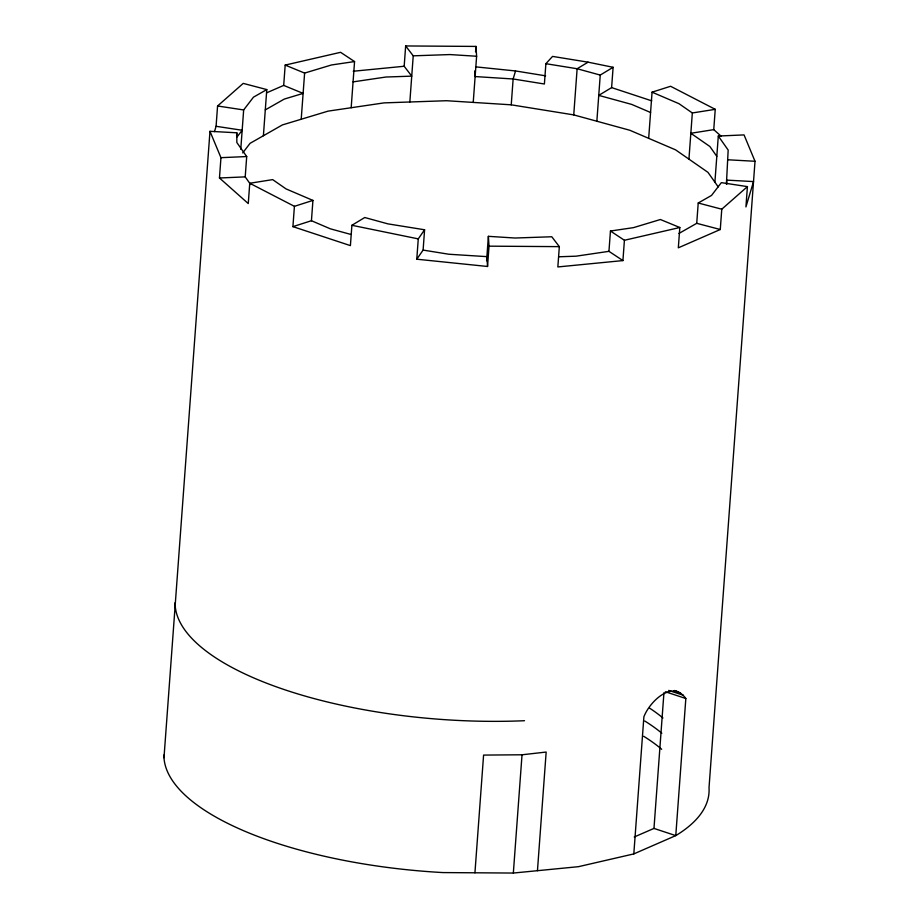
<?xml version="1.0" encoding="UTF-8"?>
<svg xmlns="http://www.w3.org/2000/svg" width="919" height="919" viewBox="0 0 919 919"><rect width="100%" height="100%" fill="white"/><g stroke="black" fill="none" stroke-linecap="round" stroke-linejoin="round"><path stroke-width="1.38" d="M163.984 757.727L209.98 131.314L236.803 132.795L236.838 142.525L246.706 156.552L245.212 176.873L250.6 184.524M214.483 131.624L216.08 126.294L217.573 105.984L243.225 83.388L266.786 89.58L263.397 135.748M249.75 183.26L294.413 206.327L292.92 226.637L311.438 220.721L312.931 200.411L286.027 188.9L272.667 179.619L249.75 183.26L248.268 203.57L219.469 177.987L220.951 157.677L209.98 131.314M236.608 135.495L236.803 132.795M240.767 149.303L243.661 109.947L253.46 97.173L266.786 89.58M266.648 92.83L283.695 85.398L285.189 65.088L340.593 52.314L354.562 61.562L351.173 107.73M301.214 119.24L304.614 73.083L331.472 64.973L354.562 61.562M622.921 260.582L608.952 251.335L610.446 231.025L624.415 240.273L622.921 260.582L557.844 266.947L559.338 246.637L551.779 236.757L515.065 238.021L488.38 236.332L489.023 246.166L487.541 266.476L416.778 259.204L423.108 250.083L424.589 229.773L387.864 223.857L364.751 217.516L351.897 225.293L350.403 245.614L292.92 226.637M353.068 81.883L385.969 77.024L411.735 76.139L404.176 66.26L405.658 45.95L475.973 46.421L476.616 56.254L473.228 102.411M409.84 101.986L413.228 55.829L405.658 45.95M416.778 259.204L418.271 238.883L424.589 229.773M475.571 51.843L475.973 46.421M486.599 260.732L488.38 236.332M718.198 186.867L707.975 172.358L675.58 149.854L629.802 130.257L573.743 114.898L511.24 104.823L513.135 78.977L515.548 70.958L545.599 75.829M474.939 872.786L483.589 755.085L522.026 754.786L546.162 752.052L537.454 870.695M650.583 112.486L631.698 104.41L598.763 95.381L611.617 87.604L613.111 67.294L588.08 62.17L552.56 56.404L545.886 63.698L544.393 84.008L513.135 78.977L475.123 76.564L474.755 70.947M163.904 755.004A273.23 99.252 4.2 0 0 443.027 872.579L513.342 873.05L522.026 754.786M573.743 114.898L577.132 68.741L588.08 62.17M596.856 121.228L600.245 75.071L613.111 67.294M648.676 138.332L652.065 92.176L670.583 86.271L715.246 109.327L713.753 129.636L721.22 136.276M633.811 853.912L643.886 716.82C649.492 701.863 672.329 679.313 685.838 698.509L675.775 835.612L633.811 853.912L578.407 866.686L513.342 873.05M610.446 231.025L633.536 227.625L660.393 219.515L679.819 227.51L678.325 247.82L720.278 229.509L721.771 209.199L747.423 186.614L721.346 182.64L711.536 195.425L698.222 203.007L696.728 223.317L678.934 233.46M688.94 159.136L692.329 112.968L678.98 103.686L652.065 92.176M634.248 836.979L653.972 828.421L663.943 692.708M714.902 182.192L718.302 136.035L744.045 134.909L755.016 161.273L709.02 787.686A273.23 99.252 4.2 0 1 675.775 835.612L653.972 828.421M726.401 184.191L728.17 150.061L718.302 136.035M747.423 186.614L745.929 206.924L753.534 181.583L726.699 180.113L726.711 184.271M237.01 136.988L242.168 130.257L216.08 126.294M242.719 152.91L250.071 143.33L282.374 124.927L328.083 111.13L384.073 102.882L446.554 100.722L511.24 104.823M265.292 109.889L284.27 99.08L303.121 93.393L283.695 85.398M294.413 206.327L312.931 200.411M624.415 240.273L679.819 227.51M692.329 112.968L715.246 109.327M713.753 129.636L690.847 133.278L709.882 146.5L716.809 156.345M608.952 251.335L576.041 256.183L558.867 256.78M353.241 71.245L404.176 66.26M220.951 157.677L246.706 156.552M219.469 177.987L245.212 176.873M413.228 55.829L449.942 54.566L476.616 56.254M489.023 246.166L559.338 246.637M728.193 159.803L755.016 161.273M475.893 66.88L515.548 70.958M217.573 105.984L243.661 109.947M545.886 63.698L577.132 68.741L600.245 75.071M423.108 250.083L448.874 254.241L486.898 256.642L487.541 266.476M351.897 225.293L418.271 238.883M698.222 203.007L721.771 209.199M696.728 223.317L720.278 229.509M350.909 234.448L330.323 228.808L311.438 220.721M611.617 87.604L651.72 100.837M674.512 690.491L677.234 691.387M673.949 690.732L680.485 692.892M668.676 690.422L683.38 695.281M665.402 691.766L685.838 698.509M285.189 65.088L304.614 73.083M644.793 721.036A248.394 90.234 4.2 0 1 661.829 733.224M649.664 708.193A248.394 90.234 4.2 0 1 662.944 717.992M643.679 736.28A248.394 90.234 4.2 0 1 661.68 749.284M524.519 720.714A273.23 99.252 4.2 0 1 175.092 602.669"/></g></svg>
